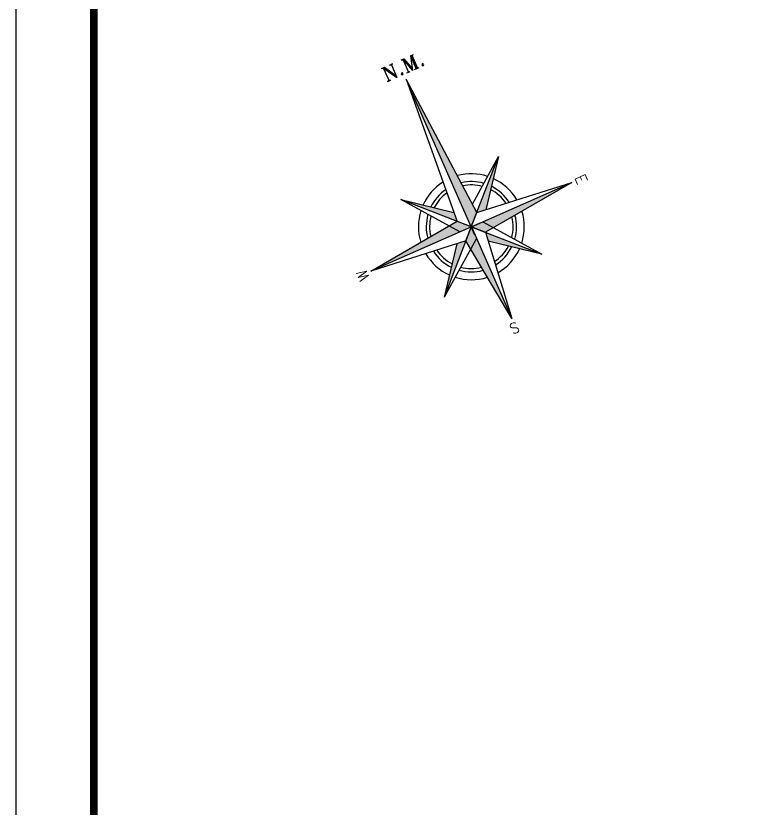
# Model space of a CAD drawing. Extents: x 1223 to 2114, y 507 to 973.
# Drawn here: x 1225.88 to 1235.35, y 545.93 to 556.07 of the extents above; entities that cross this region are included whole.
import ezdxf

# ---------------------------------------------------------------- set-up
doc = ezdxf.new("R2010")
doc.units = 0
doc.header["$MEASUREMENT"] = 0
doc.layers.get('0').update_dxf_attribs({"linetype": 'CONTINUOUS'})
doc.layers.add('FORMATO', color=4, linetype='CONTINUOUS')
doc.styles.add('ROMANT', font='romant.shx')

msp = doc.modelspace()

# ---------------------------------------------------------------- linework, layer by layer
at = {"color": 4}
for p, q in [((1231.75868, 553.2641), (1230.87693, 555.26102)), ((1231.78226, 553.55172), (1230.87693, 555.26102)), ((1230.87693, 555.26102), (1231.53078, 553.44054)), ((1231.71189, 553.37006), (1232.0612, 554.2718)), ((1231.72566, 553.66068), (1232.0612, 554.2718)), ((1232.0612, 554.2718), (1231.89601, 553.58795)), ((1231.71227, 553.37105), (1232.9995, 553.93945)), ((1231.78226, 553.55172), (1232.9995, 553.93945)), ((1232.9995, 553.93945), (1231.89294, 553.30106)), ((1230.81016, 553.71937), (1231.48843, 553.55552)), ((1231.56471, 553.30507), (1230.81016, 553.71937)), ((1231.71189, 553.37006), (1230.81016, 553.71937)), ((1231.64228, 553.19038), (1231.78226, 553.55172)), ((1230.42503, 552.80265), (1231.5316, 553.44104)), ((1231.5316, 553.44104), (1231.89294, 553.30106)), ((1231.60538, 553.32348), (1231.81807, 553.4174)), ((1231.85907, 553.43505), (1232.61362, 553.02075)), ((1231.71227, 553.37105), (1230.42503, 552.80265)), ((1231.71189, 553.37006), (1231.36258, 552.46833)), ((1231.71189, 553.37006), (1232.61362, 553.02075)), ((1231.71227, 553.37105), (1232.23167, 552.19478)), ((1231.89294, 553.30106), (1232.23167, 552.19478)), ((1231.64228, 553.19038), (1230.42503, 552.80265)), ((1231.77688, 553.22288), (1231.36258, 552.46833)), ((1232.23167, 552.19478), (1231.64228, 553.19038)), ((1232.61362, 553.02075), (1231.92806, 553.18636)), ((1231.52823, 553.15405), (1231.36258, 552.46833))]:
    msp.add_line(p, q, dxfattribs=at)
for radius, start, end in [(0.67833, 72.112445, 105.096177), (0.67833, 30.544406, 65.605444), (0.67833, 122.697074, 155.644774), (0.57823, 74.025713, 102.914315), (0.53526, 75.072807, 101.718153), (0.57823, 32.822569, 63.704558), (0.57823, 124.902461, 153.751015), (0.53526, 126.111718, 152.714719), (0.53526, 34.072375, 62.664317), (0.67833, 162.184918, 197.099863), (0.57823, 164.111333, 194.820717), (0.53526, 165.165705, 193.570363), (0.53526, 344.923206, 13.640741), (0.57823, 343.887823, 14.885465), (0.67833, 341.995713, 17.154514), (0.53526, 214.015701, 242.546001), (0.53526, 303.515694, 332.495563), (0.57823, 302.258879, 333.549021), (0.67833, 299.968145, 335.473783), (0.67833, 210.500397, 245.51313), (0.57823, 212.770429, 243.595506), (0.57823, 253.973396, 285.332305), (0.53526, 255.016045, 284.070403), (0.67833, 252.068157, 287.632156)]:
    msp.add_arc((1231.71265, 553.3709), radius, start, end, dxfattribs=at)
for points in [[(1231.71227, 553.37105), (1230.87693, 555.26102), (1231.78207, 553.55203), (1230.87693, 555.26102)], [(1232.0612, 554.2718), (1231.78207, 553.55203), (1232.0612, 554.2718), (1231.89601, 553.58795)], [(1232.9995, 553.93945), (1231.89294, 553.30106), (1232.9995, 553.93945), (1231.71227, 553.37105)], [(1231.53042, 553.44036), (1230.81016, 553.71937), (1231.48843, 553.55552), (1230.81016, 553.71937)], [(1231.71227, 553.37105), (1230.42503, 552.80265), (1231.5316, 553.44104), (1230.42503, 552.80265)], [(1232.23167, 552.19478), (1231.71227, 553.37105), (1232.23167, 552.19478), (1231.64228, 553.19038)], [(1232.61362, 553.02075), (1231.89333, 553.29978), (1232.61362, 553.02075), (1231.92806, 553.18636)], [(1231.64228, 553.19037), (1231.36258, 552.46833), (1231.52823, 553.15405), (1231.36258, 552.46833)]]:
    msp.add_solid(points, dxfattribs=at)
at = {"layer": 'FORMATO'}
msp.add_lwpolyline([(1225.87754, 507.15702), (1307.47754, 507.15702), (1307.47754, 566.55702), (1225.87754, 566.55702)], close=True, dxfattribs=at)
at = {"layer": 'FORMATO', "const_width": 0.1}
msp.add_lwpolyline([(1226.87754, 508.15702), (1306.47754, 508.15702), (1306.47754, 565.55702), (1226.87754, 565.55702)], close=True, dxfattribs=at)

# ---------------------------------------------------------------- texts
at = {"color": 4, "style": 'ROMANT'}
for s, height, rotation, p in [('N.M.', 0.181958, 23.837101, (1230.62214, 555.22428)), ('E', 0.1404, 293.824796, (1233.03142, 554.00431)), ('W', 0.13478, 113.824796, (1230.4123, 552.71243)), ('S', 0.13478, 23.824796, (1232.23852, 551.98981))]:
    msp.add_text(s, height=height, rotation=rotation, dxfattribs=at).set_placement(p)

doc.saveas('drawing.dxf')
